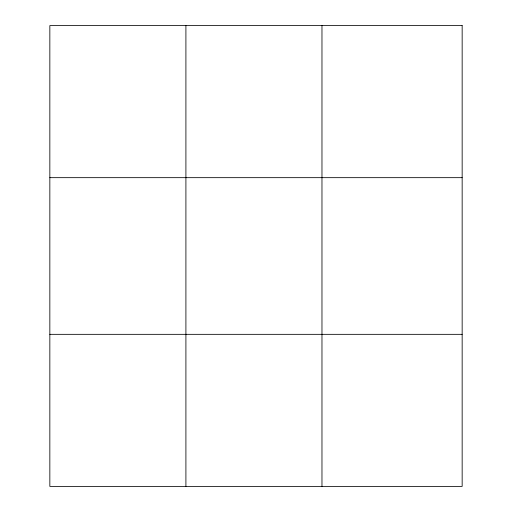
<?xml version="1.0" encoding="UTF-8"?>
<svg xmlns="http://www.w3.org/2000/svg" width="512" height="512" viewBox="0 0 512 512"><rect width="100%" height="100%" fill="white"/><g stroke="black" fill="none" stroke-linecap="round" stroke-linejoin="round"><path stroke-width="0.77" d="M185.907 486.4L185.907 25.6M321.971 486.4L321.971 25.6M49.843 177.664L462.157 177.664M49.843 334.336L462.157 334.336M462.157 25.6L49.843 25.6L49.843 486.4L462.157 486.4L462.157 25.6"/></g></svg>
